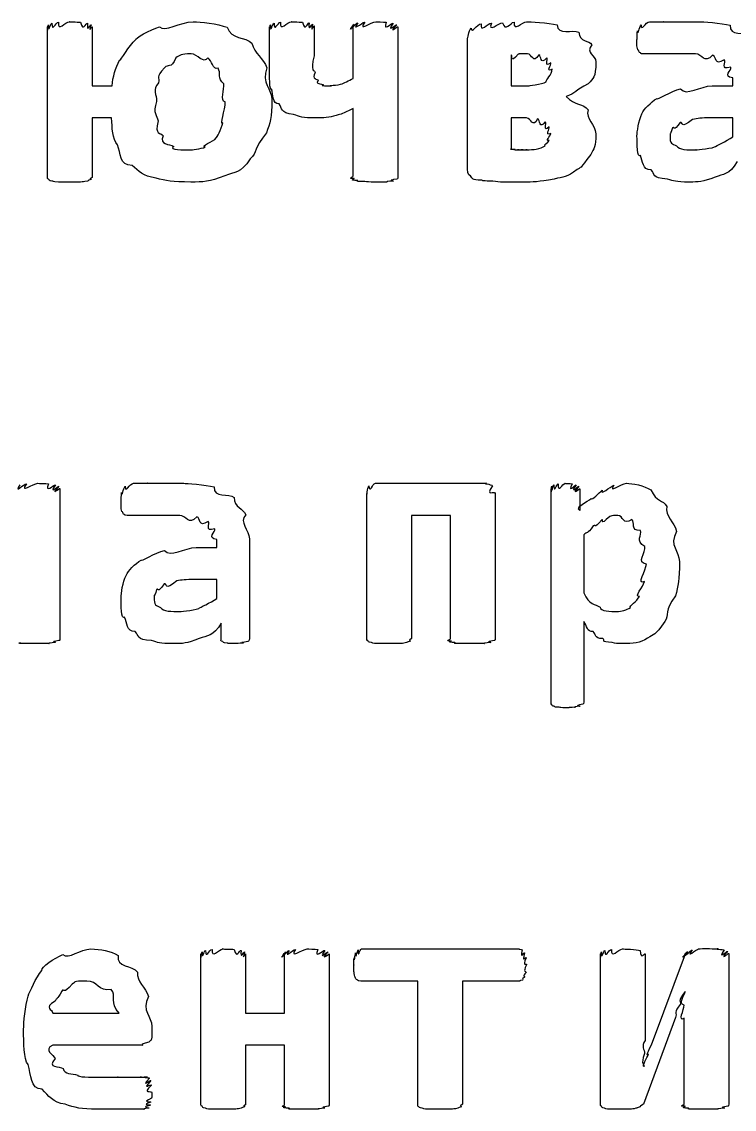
# Model space of a CAD drawing. Header units: millimetres. Extents: x 25 to 190, y 204 to 253.
# Drawn here: x 43.24 to 51.08, y 229.86 to 241.83 of the extents above; entities that cross this region are included whole.
import ezdxf

# ---------------------------------------------------------------- set-up
doc = ezdxf.new("R2010")
doc.units = ezdxf.units.MM
doc.layers.get('0').update_dxf_attribs({"linetype": 'CONTINUOUS'})

msp = doc.modelspace()

# ---------------------------------------------------------------- linework, layer by layer
at = {"color": 0}
for p, q in [((43.5211, 240.12), (43.5211, 241.774)), ((44.0119, 241.774), (44.0119, 241.124)), ((45.9645, 241.344), (45.9645, 241.774)), ((46.4552, 241.785), (46.4552, 241.455)), ((46.8849, 241.206), (46.8849, 241.785)), ((47.3756, 241.774), (47.3756, 240.12)), ((48.1432, 240.247), (48.1432, 241.647)), ((48.6227, 241.465), (48.6227, 241.124)), ((49.0746, 241.306), (49.0746, 241.306)), ((51.0604, 241.124), (51.0604, 241.212)), ((44.0119, 241.124), (44.2323, 241.124)), ((48.6227, 241.124), (48.8213, 241.124)), ((50.8346, 241.124), (51.0604, 241.124)), ((45.478, 240.947), (45.478, 240.947)), ((45.9906, 240.969), (45.9906, 240.969)), ((46.8849, 240.132), (46.8849, 240.876)), ((44.2267, 240.771), (44.0119, 240.771)), ((44.0119, 240.771), (44.0119, 240.115)), ((48.7938, 240.771), (48.6227, 240.771)), ((48.6227, 240.771), (48.6227, 240.429)), ((51.0604, 240.771), (50.8233, 240.771)), ((51.0604, 240.561), (51.0604, 240.771)), ((49.0583, 240.6), (49.0583, 240.6)), ((49.5543, 240.594), (49.5543, 240.594)), ((47.129, 236.75), (48.3528, 236.75)), ((43.6591, 236.694), (43.6591, 235.041)), ((47.0352, 235.041), (47.0352, 236.639)), ((48.4463, 236.639), (48.4463, 235.041)), ((49.0636, 234.341), (49.0636, 236.689)), ((49.378, 236.689), (49.378, 236.452)), ((47.9559, 236.397), (47.5259, 236.397)), ((47.5259, 236.397), (47.5259, 235.041)), ((47.9559, 235.041), (47.9559, 236.397)), ((45.3842, 236.044), (45.3842, 236.133)), ((45.7426, 236.138), (45.7426, 235.041)), ((49.422, 236.182), (49.422, 235.543)), ((45.1584, 236.044), (45.3842, 236.044)), ((50.4747, 235.89), (50.4747, 235.89)), ((50.111, 235.862), (50.111, 235.862)), ((45.3842, 235.692), (45.1474, 235.692)), ((45.3842, 235.482), (45.3842, 235.692)), ((45.4339, 235.041), (45.4339, 235.212)), ((49.422, 235.228), (49.422, 234.341)), ((45.2106, 229.917), (45.2106, 231.571)), ((45.7013, 231.571), (45.7013, 230.921)), ((46.1313, 230.921), (46.1313, 231.571)), ((46.6217, 231.571), (46.6217, 229.917)), ((46.9731, 231.626), (48.7094, 231.626)), ((49.6051, 229.917), (49.6051, 231.571)), ((50.0959, 231.571), (50.0959, 230.618)), ((50.1784, 230.601), (50.5425, 231.571)), ((51.0163, 231.577), (51.0163, 229.917)), ((48.7923, 231.45), (48.7923, 231.45)), ((47.5961, 231.273), (46.9678, 231.273)), ((47.5961, 229.917), (47.5961, 231.273)), ((48.7151, 231.273), (48.0868, 231.273)), ((48.0868, 231.273), (48.0868, 229.917)), ((43.579, 230.921), (44.3121, 230.921)), ((45.7013, 230.921), (46.1313, 230.921)), ((50.4321, 230.871), (50.0793, 229.917)), ((50.5259, 229.917), (50.5259, 230.866)), ((44.6705, 230.772), (44.6705, 230.711)), ((44.5657, 230.568), (43.579, 230.568)), ((46.1313, 230.568), (45.7013, 230.568)), ((45.7013, 230.568), (45.7013, 229.912)), ((46.1313, 229.912), (46.1313, 230.568))]:
    msp.add_line(p, q, dxfattribs=at)
for points in [[(43.5211, 241.774), (43.5211, 241.682), (43.524, 241.788), (43.5321, 241.796)], [(43.5321, 241.796), (43.5349, 241.697), (43.5515, 241.808), (43.5709, 241.813)], [(43.5709, 241.813), (43.5723, 241.708), (43.6122, 241.824), (43.6425, 241.824)], [(43.6425, 241.824), (43.6344, 241.711), (43.7155, 241.829), (43.7638, 241.829)], [(43.7638, 241.829), (43.7335, 241.829), (43.8549, 241.826), (43.8849, 241.824)], [(43.8849, 241.824), (43.9138, 241.708), (43.9431, 241.82), (43.9621, 241.813)], [(43.9621, 241.813), (43.9512, 241.697), (43.9924, 241.803), (44.0009, 241.796)], [(44.0009, 241.796), (43.9649, 241.686), (44.0119, 241.785), (44.0119, 241.774)], [(44.4913, 241.631), (44.4761, 241.642), (44.6525, 241.741), (44.7559, 241.774)], [(44.7559, 241.774), (44.8028, 241.711), (44.9848, 241.829), (45.1252, 241.829)], [(45.1252, 241.829), (45.2039, 241.829), (45.3926, 241.808), (45.5002, 241.768)], [(45.5002, 241.768), (45.5387, 241.631), (45.6999, 241.669), (45.7701, 241.592)], [(45.9645, 241.774), (45.9645, 241.686), (45.9673, 241.792), (45.9754, 241.796)], [(45.9754, 241.796), (45.9782, 241.697), (45.9948, 241.808), (46.0142, 241.813)], [(46.0142, 241.813), (46.0156, 241.708), (46.0555, 241.824), (46.0858, 241.824)], [(46.0858, 241.824), (46.0774, 241.711), (46.1589, 241.829), (46.2068, 241.829)], [(46.2068, 241.829), (46.174, 241.829), (46.295, 241.826), (46.3282, 241.824)], [(46.3282, 241.824), (46.3571, 241.708), (46.3846, 241.821), (46.3998, 241.818)], [(46.3998, 241.818), (46.3903, 241.7), (46.4301, 241.808), (46.4386, 241.802)], [(46.4386, 241.802), (46.4083, 241.689), (46.4552, 241.792), (46.4552, 241.785)], [(46.8849, 241.785), (46.8133, 241.689), (46.8877, 241.797), (46.8962, 241.802)], [(46.8962, 241.802), (46.827, 241.7), (46.9152, 241.814), (46.9346, 241.818)], [(46.9346, 241.818), (46.8644, 241.708), (46.9787, 241.824), (47.0119, 241.824)], [(47.0119, 241.824), (46.9304, 241.711), (47.0849, 241.829), (47.1329, 241.829)], [(47.1329, 241.829), (47.1442, 241.829), (47.2186, 241.826), (47.2489, 241.824)], [(47.2489, 241.824), (47.2063, 241.708), (47.3068, 241.82), (47.3258, 241.813)], [(47.3258, 241.813), (47.2433, 241.697), (47.3562, 241.803), (47.3646, 241.796)], [(47.3646, 241.796), (47.2571, 241.682), (47.3756, 241.781), (47.3756, 241.774)], [(48.1432, 241.647), (48.1432, 241.638), (48.1556, 241.731), (48.1817, 241.758)], [(48.1817, 241.758), (48.194, 241.693), (48.2438, 241.803), (48.2921, 241.807)], [(48.2921, 241.807), (48.2783, 241.7), (48.3665, 241.813), (48.4078, 241.813)], [(48.4078, 241.813), (48.3595, 241.704), (48.4875, 241.818), (48.5292, 241.818)], [(48.5292, 241.818), (48.5581, 241.708), (48.6117, 241.824), (48.6558, 241.824)], [(48.6558, 241.824), (48.6463, 241.711), (48.7454, 241.829), (48.7938, 241.829)], [(48.7938, 241.829), (48.8227, 241.829), (49.0333, 241.818), (49.13, 241.796)], [(49.13, 241.796), (49.1314, 241.671), (49.3035, 241.749), (49.367, 241.713)], [(50.0133, 241.73), (50.0186, 241.667), (50.0324, 241.774), (50.0518, 241.796)], [(50.0518, 241.796), (50.0546, 241.711), (50.1015, 241.829), (50.1456, 241.829)], [(50.1456, 241.829), (50.1428, 241.829), (50.2405, 241.829), (50.2998, 241.829)], [(50.2998, 241.829), (50.2613, 241.829), (50.4211, 241.829), (50.4871, 241.829)], [(50.4871, 241.829), (50.5146, 241.829), (50.6264, 241.829), (50.6966, 241.829)], [(50.6966, 241.829), (50.716, 241.829), (50.9404, 241.815), (51.0328, 241.791)], [(51.0328, 241.791), (51.0177, 241.66), (51.1983, 241.726), (51.2533, 241.675)], [(44.3149, 241.405), (44.3286, 241.399), (44.4168, 241.567), (44.4913, 241.631)], [(49.367, 241.713), (49.378, 241.598), (49.4799, 241.631), (49.5102, 241.576)], [(50.0077, 241.631), (50.0077, 241.622), (50.0091, 241.708), (50.0133, 241.73)], [(50.0077, 241.565), (50.0077, 241.556), (50.0077, 241.609), (50.0077, 241.631)], [(45.7701, 241.592), (45.799, 241.479), (45.8982, 241.428), (45.9355, 241.322)], [(49.5102, 241.576), (49.4358, 241.487), (49.5543, 241.457), (49.5543, 241.388)], [(50.0242, 241.515), (50.0105, 241.516), (50.0105, 241.545), (50.0077, 241.565)], [(50.0461, 241.487), (50.0257, 241.49), (50.0309, 241.504), (50.0242, 241.515)], [(44.2323, 241.124), (44.2404, 241.226), (44.2708, 241.319), (44.3149, 241.405)], [(44.9322, 241.432), (44.8839, 241.303), (44.8441, 241.369), (44.8109, 241.322)], [(45.1033, 241.476), (44.9834, 241.476), (44.9834, 241.461), (44.9322, 241.432)], [(45.285, 241.432), (45.2367, 241.358), (45.1764, 241.476), (45.1033, 241.476)], [(45.4007, 241.317), (45.3362, 241.3), (45.3362, 241.402), (45.285, 241.432)], [(46.4552, 241.455), (46.4083, 241.263), (46.4577, 241.312), (46.4661, 241.272)], [(48.6999, 241.471), (48.6022, 241.355), (48.6449, 241.468), (48.6227, 241.465)], [(48.8047, 241.476), (48.6639, 241.476), (48.7331, 241.474), (48.6999, 241.471)], [(48.926, 241.465), (48.8668, 241.358), (48.8516, 241.476), (48.8047, 241.476)], [(49.0142, 241.432), (48.937, 241.344), (48.9617, 241.457), (48.926, 241.465)], [(49.0583, 241.377), (48.9811, 241.314), (49.0361, 241.417), (49.0142, 241.432)], [(49.0746, 241.306), (48.9991, 241.27), (49.0693, 241.355), (49.0583, 241.377)], [(49.5543, 241.388), (49.5543, 241.204), (49.5268, 241.212), (49.4714, 241.146)], [(50.0736, 241.476), (50.0408, 241.476), (50.0532, 241.479), (50.0461, 241.487)], [(50.1456, 241.476), (50.0655, 241.476), (50.0874, 241.476), (50.0736, 241.476)], [(50.2666, 241.476), (50.1315, 241.476), (50.1784, 241.476), (50.1456, 241.476)], [(50.4321, 241.476), (50.3453, 241.476), (50.3135, 241.476), (50.2666, 241.476)], [(50.6525, 241.476), (50.4733, 241.476), (50.4984, 241.476), (50.4321, 241.476)], [(50.8399, 241.46), (50.7464, 241.358), (50.7256, 241.476), (50.6525, 241.476)], [(50.9669, 241.41), (50.8483, 241.336), (50.891, 241.449), (50.8399, 241.46)], [(51.0385, 241.328), (50.9143, 241.292), (50.9997, 241.388), (50.9669, 241.41)], [(44.8109, 241.322), (44.7036, 241.212), (44.7587, 241.223), (44.7449, 241.157)], [(45.4614, 241.146), (45.3912, 241.204), (45.4297, 241.268), (45.4007, 241.317)], [(45.9355, 241.322), (45.872, 241.148), (45.9906, 241.098), (45.9906, 240.969)], [(45.9863, 241.09), (45.9645, 241.049), (45.9645, 241.241), (45.9645, 241.344)], [(46.4661, 241.272), (46.4273, 241.186), (46.4894, 241.206), (46.5046, 241.184)], [(49.0086, 241.168), (48.9991, 241.186), (49.0746, 241.246), (49.0746, 241.306)], [(51.0604, 241.212), (50.9446, 241.226), (51.0522, 241.294), (51.0385, 241.328)], [(44.7449, 241.157), (44.6747, 241.082), (44.7227, 241.026), (44.7227, 240.953)], [(45.478, 240.947), (45.4131, 240.958), (45.4723, 241.082), (45.4614, 241.146)], [(46.5046, 241.184), (46.4566, 241.142), (46.5377, 241.146), (46.5596, 241.135)], [(46.6478, 241.124), (46.5776, 241.124), (46.7265, 241.131), (46.7639, 241.146)], [(46.7639, 241.146), (46.772, 241.153), (46.8436, 241.18), (46.8849, 241.206)], [(48.8213, 241.124), (48.7938, 241.124), (48.9645, 241.137), (49.0086, 241.168)], [(49.4714, 241.146), (49.3254, 241.075), (49.3353, 241.037), (49.2291, 241.008)], [(46.0692, 240.925), (45.9976, 240.921), (46.0043, 241.027), (45.9863, 241.09)], [(46.5596, 241.135), (46.5046, 241.124), (46.615, 241.124), (46.6478, 241.124)], [(50.2281, 240.986), (50.2239, 240.961), (50.3837, 241.069), (50.4871, 241.09)], [(50.4871, 241.09), (50.5478, 241.005), (50.7047, 241.124), (50.8346, 241.124)], [(44.7227, 240.953), (44.6747, 240.815), (44.7283, 240.804), (44.7393, 240.738)], [(45.4505, 240.716), (45.4131, 240.685), (45.478, 240.862), (45.478, 240.947)], [(45.9906, 240.969), (45.9906, 240.771), (45.9701, 240.716), (45.9299, 240.605)], [(46.2291, 240.809), (46.0745, 240.826), (46.1091, 240.877), (46.0692, 240.925)], [(49.2291, 241.008), (49.3254, 240.903), (49.4164, 240.932), (49.4714, 240.859)], [(50.0627, 240.815), (50.0849, 240.87), (50.1579, 240.942), (50.2281, 240.986)], [(46.4771, 240.771), (46.3243, 240.771), (46.295, 240.783), (46.2291, 240.809)], [(46.6975, 240.798), (46.6217, 240.771), (46.5571, 240.771), (46.4771, 240.771)], [(46.8849, 240.876), (46.754, 240.807), (46.7639, 240.816), (46.6975, 240.798)], [(49.4714, 240.859), (49.4358, 240.76), (49.5543, 240.701), (49.5543, 240.594)], [(50.0077, 240.573), (50.0077, 240.612), (50.0257, 240.745), (50.0627, 240.815)], [(44.293, 240.473), (44.2337, 240.542), (44.2337, 240.661), (44.2267, 240.771)], [(44.7393, 240.738), (44.6966, 240.568), (44.7682, 240.619), (44.7947, 240.573)], [(45.3789, 240.55), (45.3803, 240.55), (45.4353, 240.649), (45.4505, 240.716)], [(48.9148, 240.76), (48.8597, 240.652), (48.8403, 240.771), (48.7938, 240.771)], [(48.9977, 240.727), (48.926, 240.639), (48.9479, 240.751), (48.9148, 240.76)], [(49.0418, 240.672), (48.9701, 240.608), (49.0195, 240.712), (48.9977, 240.727)], [(49.0583, 240.6), (48.9878, 240.568), (49.0527, 240.652), (49.0418, 240.672)], [(50.3989, 240.661), (50.3671, 240.557), (50.3714, 240.612), (50.3714, 240.584)], [(50.4818, 240.721), (50.4045, 240.605), (50.4169, 240.685), (50.3989, 240.661)], [(50.6194, 240.754), (50.4776, 240.634), (50.5174, 240.735), (50.4818, 240.721)], [(50.8233, 240.771), (50.709, 240.771), (50.6772, 240.765), (50.6194, 240.754)], [(44.7947, 240.573), (44.7516, 240.473), (44.862, 240.485), (44.9104, 240.457)], [(45.2575, 240.451), (45.1968, 240.462), (45.3457, 240.506), (45.3789, 240.55)], [(45.9299, 240.605), (45.7923, 240.432), (45.8308, 240.399), (45.7535, 240.319)], [(49.0418, 240.523), (48.9878, 240.509), (49.0583, 240.57), (49.0583, 240.6)], [(49.5543, 240.594), (49.5543, 240.451), (49.5349, 240.435), (49.4993, 240.368)], [(50.0461, 240.357), (50.0077, 240.322), (50.0077, 240.491), (50.0077, 240.573)], [(50.3714, 240.584), (50.3671, 240.476), (50.395, 240.491), (50.443, 240.462)], [(50.8621, 240.451), (50.8744, 240.465), (50.9901, 240.513), (51.0604, 240.561)], [(44.4528, 240.247), (44.3068, 240.249), (44.3286, 240.385), (44.293, 240.473)], [(44.9104, 240.457), (44.8469, 240.418), (45.0204, 240.418), (45.0977, 240.418)], [(45.0977, 240.418), (45.1005, 240.418), (45.2092, 240.429), (45.2575, 240.451)], [(48.6227, 240.429), (48.5951, 240.425), (48.6516, 240.426), (48.6668, 240.424)], [(48.6668, 240.424), (48.6241, 240.421), (48.6957, 240.421), (48.7109, 240.418)], [(48.7109, 240.418), (48.653, 240.418), (48.7398, 240.418), (48.7549, 240.418)], [(48.7549, 240.418), (48.6833, 240.418), (48.7839, 240.418), (48.799, 240.418)], [(48.799, 240.418), (48.7412, 240.418), (48.8819, 240.421), (48.9148, 240.429)], [(48.9148, 240.429), (48.926, 240.432), (48.9754, 240.447), (48.9977, 240.462)], [(48.9977, 240.462), (48.9701, 240.465), (49.0333, 240.501), (49.0418, 240.523)], [(50.443, 240.462), (50.4666, 240.418), (50.5658, 240.418), (50.6582, 240.418)], [(50.6582, 240.418), (50.6317, 240.418), (50.7986, 240.429), (50.8621, 240.451)], [(45.7535, 240.319), (45.6406, 240.156), (45.5856, 240.178), (45.4723, 240.132)], [(49.4993, 240.368), (49.367, 240.2), (49.4164, 240.247), (49.3504, 240.203)], [(50.1618, 240.198), (50.0627, 240.198), (50.075, 240.294), (50.0461, 240.357)], [(44.7174, 240.109), (44.5685, 240.127), (44.5258, 240.188), (44.4528, 240.247)], [(48.1764, 240.132), (48.1432, 240.134), (48.1432, 240.195), (48.1432, 240.247)], [(49.3504, 240.203), (49.2347, 240.112), (49.1987, 240.123), (49.0968, 240.098)], [(50.3439, 240.098), (50.1618, 240.109), (50.213, 240.153), (50.1618, 240.198)], [(51.1101, 240.291), (51.0219, 240.138), (50.9556, 240.156), (50.8674, 240.12)], [(43.5321, 240.098), (43.5211, 240.094), (43.5211, 240.112), (43.5211, 240.12)], [(43.5709, 240.076), (43.5349, 240.079), (43.5391, 240.09), (43.5321, 240.098)], [(43.6425, 240.065), (43.5723, 240.068), (43.5889, 240.072), (43.5709, 240.076)], [(43.7638, 240.065), (43.6344, 240.065), (43.6757, 240.065), (43.6425, 240.065)], [(43.8849, 240.065), (43.852, 240.065), (43.8146, 240.065), (43.7638, 240.065)], [(43.9621, 240.076), (43.9138, 240.068), (43.918, 240.068), (43.8849, 240.065)], [(44.0009, 240.093), (43.9512, 240.079), (43.9801, 240.083), (43.9621, 240.076)], [(44.0119, 240.115), (43.9649, 240.09), (44.0076, 240.1), (44.0009, 240.093)], [(45.0977, 240.065), (44.8952, 240.065), (44.8236, 240.079), (44.7174, 240.109)], [(45.4723, 240.132), (45.2988, 240.065), (45.2367, 240.065), (45.0977, 240.065)], [(46.8962, 240.104), (46.8133, 240.098), (46.8849, 240.12), (46.8849, 240.132)], [(46.9346, 240.082), (46.827, 240.083), (46.9029, 240.096), (46.8962, 240.104)], [(47.0119, 240.071), (46.8644, 240.072), (46.9526, 240.078), (46.9346, 240.082)], [(47.1329, 240.065), (47.0475, 240.065), (47.0447, 240.067), (47.0119, 240.071)], [(47.2489, 240.065), (47.1442, 240.065), (47.1798, 240.065), (47.1329, 240.065)], [(47.3258, 240.076), (47.2063, 240.068), (47.2817, 240.068), (47.2489, 240.065)], [(47.3646, 240.098), (47.2433, 240.079), (47.3438, 240.083), (47.3258, 240.076)], [(47.3756, 240.12), (47.3756, 240.094), (47.3714, 240.105), (47.3646, 240.098)], [(48.2921, 240.087), (48.1902, 240.083), (48.2011, 240.105), (48.1764, 240.132)], [(48.3969, 240.076), (48.2783, 240.076), (48.3277, 240.083), (48.2921, 240.087)], [(48.5069, 240.065), (48.4657, 240.068), (48.4325, 240.072), (48.3969, 240.076)], [(48.6227, 240.065), (48.5429, 240.065), (48.5468, 240.065), (48.5069, 240.065)], [(48.744, 240.065), (48.6198, 240.065), (48.6625, 240.065), (48.6227, 240.065)], [(49.0968, 240.098), (48.9148, 240.065), (48.8791, 240.065), (48.744, 240.065)], [(50.5866, 240.065), (50.4225, 240.065), (50.4169, 240.076), (50.3439, 240.098)], [(50.8674, 240.12), (50.727, 240.065), (50.6857, 240.065), (50.5866, 240.065)], [(43.2181, 236.733), (43.1479, 236.629), (43.2594, 236.744), (43.2897, 236.744)], [(43.2897, 236.744), (43.2096, 236.631), (43.3641, 236.75), (43.4164, 236.75)], [(43.4164, 236.75), (43.4276, 236.75), (43.5021, 236.747), (43.5321, 236.744)], [(43.5321, 236.744), (43.4894, 236.629), (43.5903, 236.74), (43.6093, 236.733)], [(43.6093, 236.733), (43.5268, 236.618), (43.6397, 236.723), (43.6481, 236.717)], [(43.6481, 236.717), (43.5405, 236.602), (43.6591, 236.702), (43.6591, 236.694)], [(44.3371, 236.65), (44.3424, 236.587), (44.3562, 236.694), (44.3756, 236.717)], [(44.3756, 236.717), (44.3784, 236.631), (44.4253, 236.75), (44.4694, 236.75)], [(44.4694, 236.75), (44.4666, 236.75), (44.5643, 236.75), (44.6236, 236.75)], [(44.6236, 236.75), (44.5851, 236.75), (44.7449, 236.75), (44.8109, 236.75)], [(44.8109, 236.75), (44.8388, 236.75), (44.9502, 236.75), (45.0204, 236.75)], [(45.0204, 236.75), (45.0398, 236.75), (45.2646, 236.736), (45.3566, 236.711)], [(45.3566, 236.711), (45.3415, 236.58), (45.5221, 236.647), (45.5771, 236.595)], [(47.0352, 236.639), (47.0352, 236.595), (47.0422, 236.703), (47.0574, 236.722)], [(47.0574, 236.722), (47.0683, 236.631), (47.0987, 236.75), (47.129, 236.75)], [(48.3528, 236.75), (48.2946, 236.75), (48.4036, 236.74), (48.4188, 236.722)], [(48.4188, 236.722), (48.3277, 236.595), (48.4463, 236.675), (48.4463, 236.639)], [(49.0636, 236.689), (49.0636, 236.606), (49.065, 236.712), (49.0693, 236.717)], [(49.0693, 236.717), (49.0707, 236.618), (49.0802, 236.729), (49.0911, 236.733)], [(49.0911, 236.733), (49.0968, 236.629), (49.1215, 236.744), (49.1409, 236.744)], [(49.1409, 236.744), (49.1367, 236.631), (49.1878, 236.75), (49.2181, 236.75)], [(49.2181, 236.75), (49.1987, 236.75), (49.276, 236.747), (49.295, 236.744)], [(49.295, 236.744), (49.2358, 236.629), (49.3282, 236.74), (49.3391, 236.733)], [(49.3391, 236.733), (49.2622, 236.618), (49.3628, 236.723), (49.367, 236.717)], [(49.367, 236.717), (49.2732, 236.602), (49.378, 236.7), (49.378, 236.689)], [(49.626, 236.673), (49.5999, 236.606), (49.7113, 236.717), (49.7526, 236.728)], [(49.7526, 236.728), (49.6838, 236.631), (49.8422, 236.75), (49.8905, 236.75)], [(49.8905, 236.75), (49.9565, 236.75), (50.0863, 236.725), (50.1608, 236.678)], [(44.3315, 236.551), (44.3315, 236.543), (44.3329, 236.629), (44.3371, 236.65)], [(45.5771, 236.595), (45.5732, 236.477), (45.6777, 236.48), (45.7041, 236.402)], [(49.5046, 236.584), (49.5155, 236.558), (49.5847, 236.65), (49.626, 236.673)], [(50.1608, 236.678), (50.2211, 236.54), (50.2931, 236.573), (50.3372, 236.496)], [(44.3315, 236.485), (44.3315, 236.477), (44.3315, 236.529), (44.3315, 236.551)], [(44.348, 236.436), (44.3343, 236.437), (44.3343, 236.466), (44.3315, 236.485)], [(49.378, 236.452), (49.3173, 236.485), (49.4633, 236.547), (49.5046, 236.584)], [(50.3372, 236.496), (50.3121, 236.386), (50.4197, 236.327), (50.4416, 236.221)], [(44.3699, 236.408), (44.3495, 236.411), (44.3548, 236.425), (44.348, 236.436)], [(44.3978, 236.397), (44.3646, 236.397), (44.377, 236.4), (44.3699, 236.408)], [(44.4694, 236.397), (44.3893, 236.397), (44.4115, 236.397), (44.3978, 236.397)], [(44.5904, 236.397), (44.4556, 236.397), (44.5022, 236.397), (44.4694, 236.397)], [(44.7559, 236.397), (44.6691, 236.397), (44.6373, 236.397), (44.5904, 236.397)], [(44.9763, 236.397), (44.7971, 236.397), (44.8222, 236.397), (44.7559, 236.397)], [(45.1637, 236.381), (45.0702, 236.279), (45.0494, 236.397), (44.9763, 236.397)], [(45.2907, 236.331), (45.1721, 236.256), (45.2148, 236.369), (45.1637, 236.381)], [(45.7041, 236.402), (45.624, 236.323), (45.7426, 236.237), (45.7426, 236.138)], [(49.7085, 236.386), (49.5819, 236.265), (49.6492, 236.365), (49.6203, 236.347)], [(49.7967, 236.397), (49.7582, 236.397), (49.7374, 236.393), (49.7085, 236.386)], [(49.9512, 236.353), (49.8493, 236.279), (49.8588, 236.397), (49.7967, 236.397)], [(50.0447, 236.232), (49.9304, 236.221), (49.9911, 236.323), (49.9512, 236.353)], [(45.3623, 236.248), (45.2381, 236.212), (45.3238, 236.309), (45.2907, 236.331)], [(45.3842, 236.133), (45.2684, 236.146), (45.376, 236.215), (45.3623, 236.248)], [(49.5268, 236.281), (49.4563, 236.177), (49.4577, 236.222), (49.422, 236.182)], [(49.6203, 236.347), (49.5226, 236.232), (49.5596, 236.31), (49.5268, 236.281)], [(50.0944, 236.055), (49.9787, 236.117), (50.0697, 236.179), (50.0447, 236.232)], [(50.4416, 236.221), (50.3562, 236.058), (50.4747, 236.007), (50.4747, 235.89)], [(44.552, 235.906), (44.5477, 235.882), (44.7075, 235.989), (44.8109, 236.011)], [(44.8109, 236.011), (44.8716, 235.926), (45.0289, 236.044), (45.1584, 236.044)], [(50.111, 235.862), (49.9967, 235.87), (50.1054, 235.992), (50.0944, 236.055)], [(44.3865, 235.736), (44.4087, 235.791), (44.4817, 235.862), (44.552, 235.906)], [(50.4747, 235.89), (50.4747, 235.683), (50.4596, 235.622), (50.4306, 235.51)], [(50.0888, 235.669), (49.9967, 235.621), (50.111, 235.796), (50.111, 235.862)], [(44.3315, 235.493), (44.3315, 235.533), (44.3495, 235.665), (44.3865, 235.736)], [(44.8056, 235.642), (44.7283, 235.526), (44.7407, 235.606), (44.7227, 235.581)], [(44.9432, 235.675), (44.8014, 235.555), (44.8412, 235.656), (44.8056, 235.642)], [(45.1474, 235.692), (45.0328, 235.692), (45.0014, 235.686), (44.9432, 235.675)], [(50.0338, 235.504), (49.9703, 235.5), (50.0779, 235.61), (50.0888, 235.669)], [(44.7227, 235.581), (44.6913, 235.478), (44.6952, 235.533), (44.6952, 235.504)], [(49.422, 235.543), (49.4827, 235.408), (49.5445, 235.424), (49.6037, 235.388)], [(44.3699, 235.278), (44.3315, 235.242), (44.3315, 235.412), (44.3315, 235.493)], [(44.6952, 235.504), (44.6913, 235.397), (44.7188, 235.412), (44.7668, 235.383)], [(45.1859, 235.372), (45.1982, 235.385), (45.314, 235.434), (45.3842, 235.482)], [(49.9346, 235.383), (49.9195, 235.397), (50.0077, 235.452), (50.0338, 235.504)], [(50.4306, 235.51), (50.3012, 235.341), (50.3661, 235.306), (50.3149, 235.228)], [(44.486, 235.118), (44.3865, 235.118), (44.3988, 235.215), (44.3699, 235.278)], [(44.7668, 235.383), (44.7904, 235.339), (44.8896, 235.339), (44.982, 235.339)], [(44.982, 235.339), (44.9559, 235.339), (45.1224, 235.35), (45.1859, 235.372)], [(49.6037, 235.388), (49.5999, 235.339), (49.7223, 235.339), (49.7858, 235.339)], [(49.7858, 235.339), (49.838, 235.339), (49.8934, 235.353), (49.9346, 235.383)], [(45.4339, 235.212), (45.3457, 235.059), (45.2797, 235.077), (45.1915, 235.041)], [(49.5268, 235.118), (49.4563, 235.107), (49.4577, 235.187), (49.422, 235.228)], [(50.3149, 235.228), (50.1992, 235.07), (50.1992, 235.09), (50.122, 235.046)], [(43.6591, 235.041), (43.6591, 235.015), (43.6548, 235.026), (43.6481, 235.019)], [(44.6677, 235.019), (44.486, 235.03), (44.5368, 235.074), (44.486, 235.118)], [(45.1915, 235.041), (45.0508, 234.986), (45.0095, 234.986), (44.9104, 234.986)], [(45.4505, 235.008), (45.4187, 235.008), (45.4339, 235.026), (45.4339, 235.041)], [(45.7426, 235.041), (45.7426, 235.008), (45.7369, 235.015), (45.726, 235.008)], [(47.0461, 235.019), (47.0352, 235.015), (47.0352, 235.033), (47.0352, 235.041)], [(47.5259, 235.041), (47.4789, 235.011), (47.5216, 235.02), (47.5149, 235.013)], [(47.9668, 235.013), (47.8839, 235.011), (47.9559, 235.03), (47.9559, 235.041)], [(48.4463, 235.041), (48.4463, 235.015), (48.442, 235.026), (48.4353, 235.019)], [(49.6316, 235.041), (49.5268, 235.044), (49.5625, 235.088), (49.5268, 235.118)], [(49.736, 234.997), (49.5956, 235.004), (49.6672, 235.022), (49.6316, 235.041)], [(50.122, 235.046), (50.0447, 234.986), (49.9565, 234.986), (49.8574, 234.986)], [(43.2897, 234.986), (43.1479, 234.988), (43.2361, 234.993), (43.2181, 234.997)], [(43.4164, 234.986), (43.3282, 234.986), (43.3229, 234.986), (43.2897, 234.986)], [(43.5321, 234.986), (43.4276, 234.986), (43.4633, 234.986), (43.4164, 234.986)], [(43.6093, 234.997), (43.4894, 234.988), (43.5652, 234.988), (43.5321, 234.986)], [(43.6481, 235.019), (43.5268, 235), (43.6273, 235.004), (43.6093, 234.997)], [(44.9104, 234.986), (44.7463, 234.986), (44.7407, 234.997), (44.6677, 235.019)], [(45.5002, 234.991), (45.441, 234.993), (45.4614, 235), (45.4505, 235.008)], [(45.5884, 234.986), (45.4851, 234.986), (45.5221, 234.987), (45.5002, 234.991)], [(45.6766, 234.991), (45.562, 234.986), (45.6283, 234.986), (45.5884, 234.986)], [(45.726, 235.008), (45.6022, 234.993), (45.6985, 234.994), (45.6766, 234.991)], [(47.0849, 234.997), (47.0489, 235), (47.0531, 235.011), (47.0461, 235.019)], [(47.1565, 234.986), (47.0863, 234.988), (47.1029, 234.993), (47.0849, 234.997)], [(47.2779, 234.986), (47.148, 234.986), (47.1897, 234.986), (47.1565, 234.986)], [(47.3936, 234.986), (47.3618, 234.986), (47.3244, 234.986), (47.2779, 234.986)], [(47.4708, 234.997), (47.4239, 234.988), (47.4267, 234.988), (47.3936, 234.986)], [(47.5149, 235.013), (47.4652, 235), (47.4927, 235.004), (47.4708, 234.997)], [(48.0053, 234.997), (47.8977, 235), (47.9735, 235.009), (47.9668, 235.013)], [(48.0826, 234.986), (47.9351, 234.988), (48.0233, 234.993), (48.0053, 234.997)], [(48.2039, 234.986), (48.1182, 234.986), (48.1157, 234.986), (48.0826, 234.986)], [(48.3196, 234.986), (48.2148, 234.986), (48.2505, 234.986), (48.2039, 234.986)], [(48.3969, 234.997), (48.2769, 234.988), (48.3528, 234.988), (48.3196, 234.986)], [(48.4353, 235.019), (48.314, 235), (48.4145, 235.004), (48.3969, 234.997)], [(49.8574, 234.986), (49.7829, 234.986), (49.772, 234.988), (49.736, 234.997)], [(49.0693, 234.313), (49.0636, 234.311), (49.0636, 234.33), (49.0636, 234.341)], [(49.4111, 234.319), (49.2912, 234.296), (49.397, 234.301), (49.3832, 234.297)], [(49.422, 234.341), (49.4192, 234.313), (49.4178, 234.327), (49.4111, 234.319)], [(49.0968, 234.297), (49.0746, 234.296), (49.076, 234.307), (49.0693, 234.313)], [(49.1518, 234.286), (49.0996, 234.284), (49.1105, 234.29), (49.0968, 234.297)], [(49.24, 234.28), (49.1476, 234.28), (49.1765, 234.283), (49.1518, 234.286)], [(49.3282, 234.286), (49.2181, 234.28), (49.276, 234.28), (49.24, 234.28)], [(49.3832, 234.297), (49.2647, 234.284), (49.3529, 234.286), (49.3282, 234.286)], [(43.458, 231.389), (43.4538, 231.428), (43.597, 231.524), (43.6894, 231.565)], [(43.6894, 231.565), (43.7554, 231.508), (43.8838, 231.626), (43.9981, 231.626)], [(43.9981, 231.626), (44.1043, 231.626), (44.2158, 231.601), (44.3011, 231.555)], [(45.2106, 231.571), (45.2106, 231.479), (45.2134, 231.585), (45.2219, 231.593)], [(45.2219, 231.593), (45.2243, 231.494), (45.2409, 231.606), (45.2603, 231.61)], [(45.2603, 231.61), (45.2617, 231.505), (45.3016, 231.621), (45.3319, 231.621)], [(45.3319, 231.621), (45.3238, 231.508), (45.405, 231.626), (45.4533, 231.626)], [(45.4533, 231.626), (45.423, 231.626), (45.5443, 231.623), (45.5747, 231.621)], [(45.5747, 231.621), (45.6036, 231.505), (45.6325, 231.617), (45.6516, 231.61)], [(45.6516, 231.61), (45.6406, 231.494), (45.6819, 231.6), (45.6904, 231.593)], [(45.6904, 231.593), (45.6544, 231.483), (45.7013, 231.582), (45.7013, 231.571)], [(46.1313, 231.571), (46.0597, 231.483), (46.1338, 231.589), (46.1423, 231.593)], [(46.1423, 231.593), (46.0735, 231.494), (46.1617, 231.606), (46.1807, 231.61)], [(46.1807, 231.61), (46.1105, 231.505), (46.222, 231.621), (46.2523, 231.621)], [(46.2523, 231.621), (46.1726, 231.508), (46.3268, 231.626), (46.3793, 231.626)], [(46.3793, 231.626), (46.3903, 231.626), (46.4647, 231.623), (46.4951, 231.621)], [(46.4951, 231.621), (46.4524, 231.505), (46.5529, 231.617), (46.5723, 231.61)], [(46.5723, 231.61), (46.4894, 231.494), (46.6027, 231.6), (46.6108, 231.593)], [(46.6108, 231.593), (46.5032, 231.479), (46.6217, 231.578), (46.6217, 231.571)], [(46.8962, 231.527), (46.8976, 231.463), (46.9043, 231.567), (46.9124, 231.582)], [(46.9124, 231.582), (46.9124, 231.494), (46.929, 231.607), (46.9403, 231.615)], [(46.9403, 231.615), (46.9346, 231.508), (46.9621, 231.626), (46.9731, 231.626)], [(48.7094, 231.626), (48.7013, 231.626), (48.7317, 231.622), (48.7426, 231.615)], [(48.7426, 231.615), (48.7232, 231.494), (48.762, 231.596), (48.7701, 231.582)], [(48.7701, 231.582), (48.7384, 231.463), (48.7825, 231.549), (48.7867, 231.527)], [(49.6051, 231.571), (49.6051, 231.479), (49.608, 231.585), (49.6164, 231.593)], [(49.6164, 231.593), (49.6189, 231.494), (49.6355, 231.606), (49.6549, 231.61)], [(49.6549, 231.61), (49.6563, 231.505), (49.6962, 231.621), (49.7265, 231.621)], [(49.7265, 231.621), (49.7184, 231.508), (49.7995, 231.626), (49.8479, 231.626)], [(49.8479, 231.626), (49.8616, 231.626), (50.0077, 231.621), (50.0408, 231.61)], [(50.0408, 231.61), (50.0489, 231.49), (50.0959, 231.589), (50.0959, 231.571)], [(50.5425, 231.571), (50.468, 231.483), (50.5534, 231.59), (50.5643, 231.599)], [(50.5643, 231.599), (50.4941, 231.497), (50.5947, 231.611), (50.6141, 231.615)], [(50.6141, 231.615), (50.534, 231.508), (50.6596, 231.626), (50.6857, 231.626)], [(50.6857, 231.626), (50.7037, 231.629), (50.7464, 231.632), (50.7905, 231.632)], [(50.7905, 231.632), (50.7919, 231.629), (50.8702, 231.629), (50.9005, 231.626)], [(50.9005, 231.626), (50.8512, 231.626), (50.9517, 231.622), (50.9669, 231.615)], [(50.9669, 231.615), (50.884, 231.497), (50.9972, 231.606), (51.0053, 231.599)], [(51.0053, 231.599), (50.8977, 231.483), (51.0163, 231.583), (51.0163, 231.577)], [(44.3011, 231.555), (44.2736, 231.417), (44.4556, 231.45), (44.5107, 231.372)], [(46.8905, 231.45), (46.8905, 231.419), (46.8919, 231.505), (46.8962, 231.527)], [(46.8962, 231.372), (46.8905, 231.362), (46.8905, 231.419), (46.8905, 231.45)], [(48.7867, 231.527), (48.7454, 231.419), (48.7923, 231.479), (48.7923, 231.45)], [(48.7923, 231.45), (48.7454, 231.357), (48.7895, 231.389), (48.7867, 231.367)], [(43.3091, 231.108), (43.3282, 231.155), (43.3945, 231.312), (43.458, 231.389)], [(44.5107, 231.372), (44.5012, 231.262), (44.6056, 231.205), (44.632, 231.103)], [(46.9071, 231.317), (46.8976, 231.317), (46.8986, 231.351), (46.8962, 231.372)], [(48.7867, 231.367), (48.7384, 231.317), (48.7772, 231.331), (48.7701, 231.317)], [(43.7942, 231.24), (43.6894, 231.115), (43.7113, 231.196), (43.6785, 231.163)], [(43.954, 231.273), (43.7804, 231.273), (43.8408, 231.262), (43.7942, 231.24)], [(44.2239, 231.18), (44.0778, 231.155), (44.0754, 231.273), (43.954, 231.273)], [(46.9346, 231.284), (46.9085, 231.287), (46.9138, 231.302), (46.9071, 231.317)], [(46.9678, 231.273), (46.9304, 231.273), (46.9456, 231.276), (46.9346, 231.284)], [(48.7482, 231.284), (48.7056, 231.273), (48.726, 231.273), (48.7151, 231.273)], [(48.7701, 231.317), (48.7274, 231.287), (48.7592, 231.291), (48.7482, 231.284)], [(43.2594, 230.739), (43.2594, 230.817), (43.276, 230.998), (43.3091, 231.108)], [(43.6785, 231.163), (43.6259, 231.053), (43.6245, 231.097), (43.6065, 231.053)], [(44.3121, 230.921), (44.1992, 231.031), (44.286, 231.116), (44.2239, 231.18)], [(44.632, 231.103), (44.552, 230.939), (44.6705, 230.889), (44.6705, 230.772)], [(50.5368, 231.158), (50.443, 231.031), (50.4994, 231.061), (50.4818, 231.014)], [(50.5259, 231.009), (50.4567, 231.031), (50.5326, 231.109), (50.5368, 231.158)], [(43.6065, 231.053), (43.4717, 230.967), (43.579, 230.967), (43.579, 230.921)], [(50.4818, 231.014), (50.4102, 230.934), (50.45, 230.918), (50.4321, 230.871)], [(50.5259, 230.866), (50.4543, 230.813), (50.5259, 230.96), (50.5259, 231.009)], [(43.3091, 230.353), (43.2594, 230.416), (43.2594, 230.591), (43.2594, 230.739)], [(44.6705, 230.711), (44.6705, 230.612), (44.6596, 230.623), (44.6373, 230.601)], [(50.0959, 230.618), (50.0489, 230.553), (50.093, 230.521), (50.0902, 230.474)], [(43.579, 230.568), (43.4717, 230.513), (43.5875, 230.463), (43.6065, 230.419)], [(44.6373, 230.601), (44.5079, 230.568), (44.5904, 230.568), (44.5657, 230.568)], [(50.1343, 230.469), (50.0902, 230.427), (50.1632, 230.557), (50.1784, 230.601)], [(43.6065, 230.419), (43.5088, 230.31), (43.6534, 230.342), (43.6947, 230.309)], [(50.0902, 230.474), (50.0461, 230.339), (50.0874, 230.378), (50.0849, 230.331)], [(50.0849, 230.331), (50.0599, 230.339), (50.1191, 230.425), (50.1343, 230.469)], [(43.4633, 230.083), (43.3282, 230.083), (43.3447, 230.245), (43.3091, 230.353)], [(43.6947, 230.309), (43.7074, 230.248), (43.7885, 230.255), (43.8549, 230.237)], [(43.8549, 230.237), (43.8397, 230.215), (44.0009, 230.215), (44.0972, 230.215)], [(44.0972, 230.215), (44.1304, 230.215), (44.2419, 230.215), (44.3011, 230.215)], [(44.3011, 230.215), (44.2475, 230.215), (44.4087, 230.215), (44.45, 230.215)], [(44.45, 230.215), (44.45, 230.215), (44.5287, 230.215), (44.5548, 230.215)], [(44.5548, 230.215), (44.505, 230.215), (44.6056, 230.215), (44.6207, 230.215)], [(44.6207, 230.215), (44.5301, 230.215), (44.6387, 230.211), (44.643, 230.204)], [(44.643, 230.204), (44.541, 230.086), (44.6553, 230.19), (44.6596, 230.177)], [(44.6596, 230.177), (44.5491, 230.061), (44.6648, 230.149), (44.6648, 230.127)], [(44.6648, 230.127), (44.552, 230.017), (44.6705, 230.077), (44.6705, 230.044)], [(43.7169, 229.917), (43.5818, 229.935), (43.5321, 230.008), (43.4633, 230.083)], [(44.6705, 230.044), (44.6705, 229.961), (44.6677, 230.002), (44.6648, 229.984)], [(44.0641, 229.862), (43.899, 229.862), (43.8161, 229.88), (43.7169, 229.917)], [(44.6539, 229.906), (44.5382, 229.88), (44.6444, 229.884), (44.6373, 229.873)], [(44.6596, 229.939), (44.5452, 229.902), (44.6567, 229.917), (44.6539, 229.906)], [(44.6648, 229.984), (44.5491, 229.929), (44.6624, 229.953), (44.6596, 229.939)], [(45.2219, 229.895), (45.2106, 229.891), (45.2106, 229.909), (45.2106, 229.917)], [(45.2603, 229.873), (45.2243, 229.876), (45.2286, 229.887), (45.2219, 229.895)], [(45.6904, 229.89), (45.6406, 229.876), (45.6696, 229.88), (45.6516, 229.873)], [(45.7013, 229.912), (45.6544, 229.887), (45.6971, 229.897), (45.6904, 229.89)], [(46.1423, 229.89), (46.0597, 229.887), (46.1313, 229.904), (46.1313, 229.912)], [(46.1807, 229.873), (46.0735, 229.876), (46.149, 229.886), (46.1423, 229.89)], [(46.6108, 229.895), (46.4894, 229.876), (46.5899, 229.88), (46.5723, 229.873)], [(46.6217, 229.917), (46.6217, 229.891), (46.6178, 229.902), (46.6108, 229.895)], [(47.607, 229.89), (47.5961, 229.887), (47.5961, 229.906), (47.5961, 229.917)], [(47.6458, 229.873), (47.6098, 229.876), (47.6141, 229.886), (47.607, 229.89)], [(48.0755, 229.89), (48.0261, 229.876), (48.055, 229.88), (48.037, 229.873)], [(48.0868, 229.917), (48.0399, 229.887), (48.0826, 229.897), (48.0755, 229.89)], [(49.6164, 229.895), (49.6051, 229.891), (49.6051, 229.909), (49.6051, 229.917)], [(49.6492, 229.873), (49.6189, 229.876), (49.6231, 229.887), (49.6164, 229.895)], [(50.0408, 229.89), (50.002, 229.873), (50.0144, 229.876), (49.9967, 229.873)], [(50.0793, 229.917), (50.0242, 229.887), (50.0518, 229.897), (50.0408, 229.89)], [(50.5368, 229.895), (50.4543, 229.891), (50.5259, 229.909), (50.5259, 229.917)], [(50.5753, 229.873), (50.468, 229.876), (50.5435, 229.887), (50.5368, 229.895)], [(51.0053, 229.895), (50.884, 229.876), (50.9845, 229.88), (50.9669, 229.873)], [(51.0163, 229.917), (51.0163, 229.891), (51.0124, 229.902), (51.0053, 229.895)], [(44.2793, 229.862), (44.1082, 229.862), (44.1413, 229.862), (44.0641, 229.862)], [(44.4556, 229.862), (44.3576, 229.862), (44.3452, 229.862), (44.2793, 229.862)], [(44.5823, 229.862), (44.4609, 229.862), (44.5064, 229.862), (44.4556, 229.862)], [(44.6373, 229.873), (44.5273, 229.862), (44.6155, 229.862), (44.5823, 229.862)], [(45.3319, 229.862), (45.2617, 229.865), (45.2783, 229.869), (45.2603, 229.873)], [(45.4533, 229.862), (45.3238, 229.862), (45.3651, 229.862), (45.3319, 229.862)], [(45.5747, 229.862), (45.5415, 229.862), (45.5041, 229.862), (45.4533, 229.862)], [(45.6516, 229.873), (45.6036, 229.865), (45.6075, 229.865), (45.5747, 229.862)], [(46.2523, 229.862), (46.1105, 229.865), (46.1987, 229.869), (46.1807, 229.873)], [(46.3793, 229.862), (46.2911, 229.862), (46.2855, 229.862), (46.2523, 229.862)], [(46.4951, 229.862), (46.3903, 229.862), (46.4263, 229.862), (46.3793, 229.862)], [(46.5723, 229.873), (46.4524, 229.865), (46.5282, 229.865), (46.4951, 229.862)], [(47.7174, 229.862), (47.6472, 229.865), (47.6635, 229.869), (47.6458, 229.873)], [(47.8384, 229.862), (47.709, 229.862), (47.7502, 229.862), (47.7174, 229.862)], [(47.9598, 229.862), (47.9266, 229.862), (47.8896, 229.862), (47.8384, 229.862)], [(48.037, 229.873), (47.9887, 229.865), (47.9929, 229.865), (47.9598, 229.862)], [(49.7209, 229.862), (49.6521, 229.865), (49.6672, 229.869), (49.6492, 229.873)], [(49.8313, 229.862), (49.7113, 229.862), (49.7498, 229.862), (49.7209, 229.862)], [(49.9304, 229.862), (49.7953, 229.862), (49.8711, 229.862), (49.8313, 229.862)], [(49.9967, 229.873), (49.965, 229.865), (49.9551, 229.865), (49.9304, 229.862)], [(50.6525, 229.862), (50.5093, 229.865), (50.5975, 229.869), (50.5753, 229.873)], [(50.7739, 229.862), (50.6885, 229.862), (50.6857, 229.862), (50.6525, 229.862)], [(50.8896, 229.862), (50.7848, 229.862), (50.8208, 229.862), (50.7739, 229.862)], [(50.9669, 229.873), (50.8469, 229.865), (50.9228, 229.865), (50.8896, 229.862)]]:
    msp.add_open_spline(points, degree=3, dxfattribs=at)

doc.saveas('drawing.dxf')
